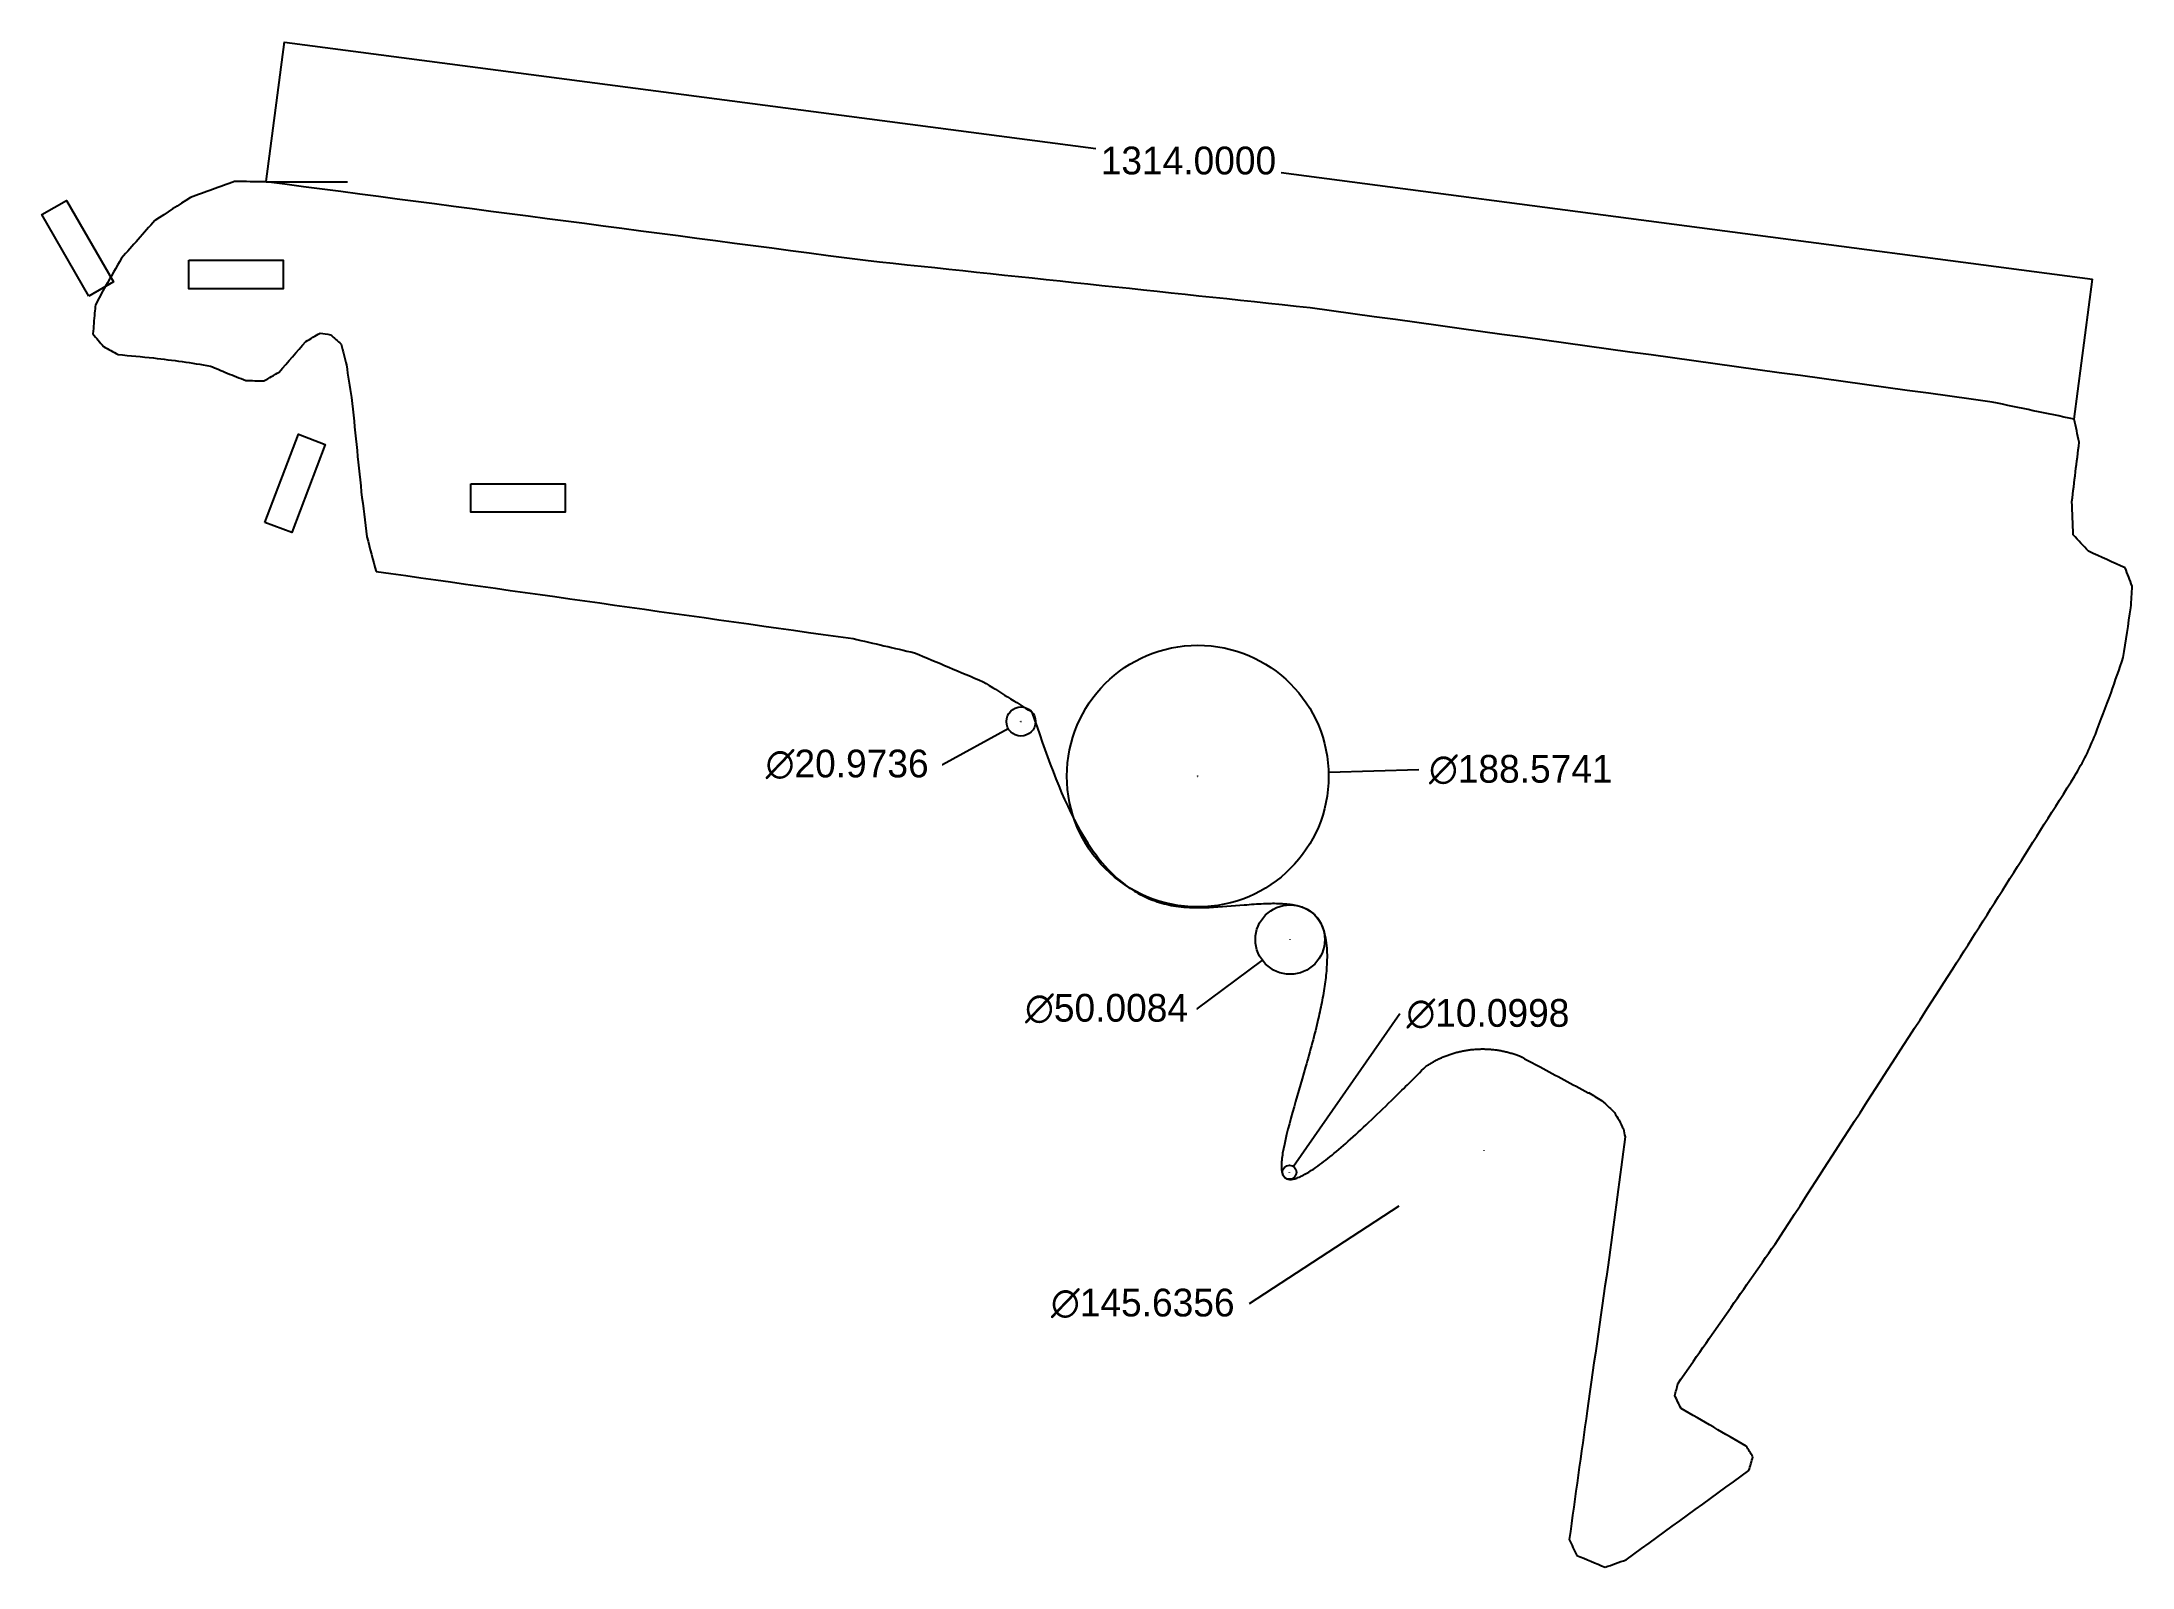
# Model space of a CAD drawing. Header units: inches. Extents: x -162 to 1345, y -998 to 101.
import ezdxf

# ---------------------------------------------------------------- set-up
doc = ezdxf.new("R2010")
doc.units = ezdxf.units.IN
doc.header["$MEASUREMENT"] = 0
doc.layers.add('lineas constructivas', color=7, linetype='Continuous')
doc.dimstyles.get("Standard").update_dxf_attribs({"dimtxt": 20, "dimasz": 0.18, "dimexe": 0.18, "dimexo": 0.0625, "dimgap": 0.09, "dimtad": 0, "dimtih": 1, "dimtoh": 1, "dimdec": 4, "dimzin": 0, "dimdsep": 46, "dimtxsty": 'Standard', "dimcen": 0.09, "dimadec": 0, "dimazin": 0, "dimtfac": 1, "dimtdec": 4, "dimtofl": 0, "dimtmove": 0, "dimatfit": 3, "dimfxl": 1, "dimtolj": 1, "dimtzin": 0, "dimarcsym": 0})

# ---------------------------------------------------------------- blocks, each defined once
blk = doc.blocks.new('*D2')
at = {"color": 0, "lineweight": -2, "transparency": 16777216}
for p, q in [((0, 0.1), (13.2, 100.9)), ((13.4, 100.7), (597.9, 23.9)), ((1315.9, -70.3), (731.4, 6.4)), ((1302.8, -171), (1316.1, -70.2))]:
    blk.add_line(p, q, dxfattribs=at)
at = {"color": 0, "transparency": 16777216}
for points in [[(13.4, 100.7), (13.4, 100.6), (13.2, 100.7)], [(1315.9, -70.3), (1315.9, -70.4), (1316, -70.4)]]:
    blk.add_solid(points, dxfattribs=at)
at = {"layer": 'Defpoints', "color": 0, "transparency": 16777216}
for p in [(0, 0), (1316, -70.4), (1302.8, -171.1)]:
    blk.add_point(p, dxfattribs=at)
at = {"color": 0, "transparency": 16777216, "insert": (664.6, 15.2), "char_height": 20, "attachment_point": 5}
blk.add_mtext('\\A1;1314.0000', dxfattribs=at)
blk = doc.blocks.new('*D4')
at = {"color": 0, "lineweight": -2, "transparency": 16777216}
for p, q in [((671.2, -428.2), (671.4, -428.2)), ((671.3, -428.3), (671.3, -428.1)), ((830.6, -423.6), (765.8, -425.5))]:
    blk.add_line(p, q, dxfattribs=at)
at = {"color": 0, "transparency": 16777216}
blk.add_solid([(765.8, -425.4), (765.8, -425.5), (765.6, -425.5)], dxfattribs=at)
at = {"layer": 'Defpoints', "color": 0, "transparency": 16777216}
for p in [(577.1, -430.9), (765.6, -425.5)]:
    blk.add_point(p, dxfattribs=at)
at = {"color": 0, "transparency": 16777216, "insert": (904.1, -423.6), "char_height": 20, "attachment_point": 5}
blk.add_mtext('\\A1;∅188.5741', dxfattribs=at)
blk = doc.blocks.new('*D5')
at = {"color": 0, "lineweight": -2, "transparency": 16777216}
for p, q in [((737.8, -546), (738, -546)), ((737.9, -546.1), (737.9, -545.9)), ((670.9, -595.8), (717.7, -561)), ((670.7, -595.8), (670.9, -595.8))]:
    blk.add_line(p, q, dxfattribs=at)
at = {"color": 0, "transparency": 16777216}
blk.add_solid([(717.7, -561), (717.7, -561), (717.8, -560.9)], dxfattribs=at)
at = {"layer": 'Defpoints', "color": 0, "transparency": 16777216}
for p in [(757.9, -531), (717.8, -560.9)]:
    blk.add_point(p, dxfattribs=at)
at = {"color": 0, "transparency": 16777216, "insert": (605.6, -595.8), "char_height": 20, "attachment_point": 5}
blk.add_mtext('\\A1;∅50.0084', dxfattribs=at)
blk = doc.blocks.new('*D6')
at = {"color": 0, "lineweight": -2, "transparency": 16777216}
for p, q in [((816.8, -599.5), (740.4, -709.4)), ((817, -599.5), (816.8, -599.5)), ((737.3, -713.7), (737.5, -713.7)), ((737.4, -713.8), (737.4, -713.6))]:
    blk.add_line(p, q, dxfattribs=at)
at = {"color": 0, "transparency": 16777216}
blk.add_solid([(740.3, -709.4), (740.4, -709.4), (740.3, -709.5)], dxfattribs=at)
at = {"layer": 'Defpoints', "color": 0, "transparency": 16777216}
for p in [(734.5, -717.8), (740.3, -709.5)]:
    blk.add_point(p, dxfattribs=at)
at = {"color": 0, "transparency": 16777216, "insert": (880.4, -599.5), "char_height": 20, "attachment_point": 5}
blk.add_mtext('\\A1;∅10.0998', dxfattribs=at)
blk = doc.blocks.new('*D7')
at = {"color": 0, "lineweight": -2, "transparency": 16777216}
for p, q in [((877.6, -697.9), (877.7, -697.9)), ((877.7, -698), (877.7, -697.8)), ((708.6, -808.2), (816.5, -737.8)), ((708.5, -808.2), (708.6, -808.2))]:
    blk.add_line(p, q, dxfattribs=at)
at = {"color": 0, "transparency": 16777216}
blk.add_solid([(816.5, -737.7), (816.5, -737.8), (816.7, -737.7)], dxfattribs=at)
at = {"layer": 'Defpoints', "color": 0, "transparency": 16777216}
for p in [(938.6, -658.1), (816.7, -737.7)]:
    blk.add_point(p, dxfattribs=at)
at = {"color": 0, "transparency": 16777216, "insert": (631.7, -808.2), "char_height": 20, "attachment_point": 5}
blk.add_mtext('\\A1;∅145.6356', dxfattribs=at)
blk = doc.blocks.new('*D8')
at = {"color": 0, "lineweight": -2, "transparency": 16777216}
for p, q in [((543.9, -389), (543.9, -388.8)), ((543.9, -388.9), (544, -388.9)), ((487.3, -419.8), (534.6, -394)), ((487.1, -419.8), (487.3, -419.8))]:
    blk.add_line(p, q, dxfattribs=at)
at = {"color": 0, "transparency": 16777216}
blk.add_solid([(534.6, -394), (534.6, -394), (534.7, -393.9)], dxfattribs=at)
at = {"layer": 'Defpoints', "color": 0, "transparency": 16777216}
for p in [(553.2, -383.9), (534.7, -393.9)]:
    blk.add_point(p, dxfattribs=at)
at = {"color": 0, "transparency": 16777216, "insert": (418.7, -419.8), "char_height": 20, "attachment_point": 5}
blk.add_mtext('\\A1;∅20.9736', dxfattribs=at)

msp = doc.modelspace()

# ---------------------------------------------------------------- linework, layer by layer
for centre, radius in [((671.33816, -428.2048), 94.28707), ((543.94745, -388.90198), 10.48682), ((737.87957, -545.96919), 25.00418), ((737.37529, -713.68821), 5.04989)]:
    msp.add_circle(centre, radius)
for points in [[(-22.69113, 0.16508), (-33.3063, -3.66052), (-43.92147, -7.48613), (-54.53664, -11.31173)], [(0, 0), (-7.56371, 0.05503), (-15.12742, 0.11005), (-22.69113, 0.16508)], [(-54.53664, -11.31173), (-63.04987, -16.82586), (-71.56311, -22.33998), (-80.07634, -27.85411)], [(431.93219, -56.78256), (287.95479, -37.85504), (143.9774, -18.92752), (0, 0)], [(-80.07634, -27.85411), (-88.12348, -36.94858), (-96.17062, -46.04305), (-104.21776, -55.13752)], [(-104.21776, -55.13752), (-108.06944, -61.83613), (-111.92112, -68.53474), (-115.7728, -75.23335)], [(752.24591, -90.81442), (645.47467, -79.47046), (538.70343, -68.12651), (431.93219, -56.78256)], [(-115.7728, -75.23335), (-118.15918, -79.67318), (-120.54555, -84.11301), (-122.93193, -88.55284)], [(-122.93193, -88.55284), (-123.13251, -90.56296), (-123.33308, -92.57308), (-123.53366, -94.5832)], [(-123.53366, -94.5832), (-123.93232, -99.57264), (-124.33099, -104.56208), (-124.72966, -109.55152)], [(1243.81601, -158.77285), (1079.95931, -136.12004), (916.10261, -113.46723), (752.24591, -90.81442)], [(-124.72966, -109.55152), (-122.20494, -112.61377), (-119.68022, -115.67602), (-117.1555, -118.73826)], [(-117.1555, -118.73826), (-113.62169, -120.63452), (-110.08787, -122.53078), (-106.55405, -124.42704)], [(9.43473, -137.10154), (15.85441, -129.73997), (22.27408, -122.37839), (28.69376, -115.01682)], [(28.69376, -115.01682), (32.10926, -113.04137), (35.52476, -111.06592), (38.94027, -109.09047)], [(38.94027, -109.09047), (41.44033, -109.44556), (43.9404, -109.80065), (46.44047, -110.15574)], [(46.44047, -110.15574), (49.00192, -112.43717), (51.56338, -114.71859), (54.12484, -117.00001)], [(54.12484, -117.00001), (55.3693, -121.98629), (56.61376, -126.97257), (57.85823, -131.95885)], [(-106.55405, -124.42704), (-98.04374, -125.25709), (-89.53342, -126.08715), (-81.02311, -126.91721)], [(-81.02311, -126.91721), (-74.15486, -127.76629), (-67.28661, -128.61537), (-60.41835, -129.46446)], [(-60.41835, -129.46446), (-53.65343, -130.55187), (-46.88851, -131.63928), (-40.12359, -132.7267)], [(-40.12359, -132.7267), (-36.10849, -134.4301), (-32.09339, -136.1335), (-28.07828, -137.8369)], [(57.85823, -131.95885), (59.11621, -139.78512), (60.37419, -147.61138), (61.63217, -155.43764)], [(-28.07828, -137.8369), (-23.58197, -139.59888), (-19.08566, -141.36085), (-14.58934, -143.12283)], [(-14.58934, -143.12283), (-10.21986, -143.24541), (-5.85039, -143.368), (-1.48091, -143.49059)], [(-1.48091, -143.49059), (2.15764, -141.36091), (5.79619, -139.23122), (9.43473, -137.10154)], [(61.63217, -155.43764), (63.96328, -178.07248), (66.29439, -200.70732), (68.62551, -223.34216)], [(1302.81904, -171.05133), (1283.15136, -166.9585), (1263.48368, -162.86567), (1243.81601, -158.77285)], [(1306.39933, -187.70045), (1305.2059, -182.15074), (1304.01247, -176.60103), (1302.81904, -171.05133)], [(1301.15149, -230.45147), (1302.90077, -216.20113), (1304.65005, -201.95079), (1306.39933, -187.70045)], [(68.62551, -223.34216), (69.96032, -234.17961), (71.29514, -245.01706), (72.62995, -255.85451)], [(1302.17926, -254.45045), (1301.83667, -246.45079), (1301.49408, -238.45113), (1301.15149, -230.45147)], [(72.62995, -255.85451), (74.84656, -264.15816), (77.06317, -272.46181), (79.27978, -280.76546)], [(1313.14173, -266.2039), (1309.48757, -262.28608), (1305.83342, -258.36827), (1302.17926, -254.45045)], [(1339.57631, -278.26958), (1330.76478, -274.24769), (1321.95325, -270.22579), (1313.14173, -266.2039)], [(79.27978, -280.76546), (193.85207, -296.90181), (308.42436, -313.03816), (422.99664, -329.17452)], [(1344.59443, -291.24307), (1342.92172, -286.91857), (1341.24901, -282.59408), (1339.57631, -278.26958)], [(1343.616, -306.91045), (1343.94214, -301.68799), (1344.26829, -296.46553), (1344.59443, -291.24307)], [(1338.1847, -342.80093), (1339.99513, -330.83743), (1341.80557, -318.87394), (1343.616, -306.91045)], [(422.99664, -329.17452), (437.77501, -332.58222), (452.55338, -335.98992), (467.33174, -339.39762)], [(467.33174, -339.39762), (483.79228, -346.32825), (500.25282, -353.25888), (516.71336, -360.1895)], [(1329.35216, -368.28164), (1332.29634, -359.78807), (1335.24052, -351.2945), (1338.1847, -342.80093)], [(516.71336, -360.1895), (528.42738, -367.50586), (540.1414, -374.82223), (551.85542, -382.13859)], [(1318.04173, -398.27611), (1321.81187, -388.27796), (1325.58201, -378.2798), (1329.35216, -368.28164)], [(1311.52896, -413.28388), (1313.69988, -408.28129), (1315.87081, -403.2787), (1318.04173, -398.27611)], [(1303.27206, -428.06963), (1306.02436, -423.14105), (1308.77666, -418.21246), (1311.52896, -413.28388)], [(1215.3065, -567.17944), (1244.62836, -520.8095), (1273.95021, -474.43957), (1303.27206, -428.06963)], [(1089.52778, -762.09861), (1131.45402, -697.12555), (1173.38026, -632.1525), (1215.3065, -567.17944)], [(903.1589, -629.84643), (908.09197, -632.48907), (913.02503, -635.13171), (917.95809, -637.77435)], [(917.95809, -637.77435), (929.54265, -643.98019), (941.1272, -650.18602), (952.71175, -656.39186)], [(952.71175, -656.39186), (952.74071, -656.3583), (952.76966, -656.32474), (952.79862, -656.29118)], [(952.79862, -656.29118), (955.94927, -658.19821), (959.09993, -660.10525), (962.25058, -662.01229)], [(962.25058, -662.01229), (964.10713, -663.64276), (965.96367, -665.27324), (967.82022, -666.90371)], [(967.82022, -666.90371), (969.04217, -668.1285), (970.26412, -669.35328), (971.48607, -670.57807)], [(971.48607, -670.57807), (972.64145, -672.45263), (973.79683, -674.32719), (974.95221, -676.20175)], [(974.95221, -676.20175), (975.95793, -678.2758), (976.96364, -680.34985), (977.96935, -682.4239)], [(979.15285, -688.16975), (975.32924, -717.13013), (971.50562, -746.09051), (967.682, -775.05088)], [(977.96935, -682.4239), (978.36385, -684.33919), (978.75835, -686.25447), (979.15285, -688.16975)], [(1017.20323, -865.98265), (1041.31142, -831.35463), (1065.4196, -796.72662), (1089.52778, -762.09861)], [(967.682, -775.05088), (962.41235, -811.86237), (957.14269, -848.67386), (951.87304, -885.48535)], [(1015.08748, -874.66912), (1015.79273, -871.77363), (1016.49798, -868.87814), (1017.20323, -865.98265)], [(951.87304, -885.48535), (947.58174, -916.39919), (943.29045, -947.31304), (938.99915, -978.22689)], [(1019.57005, -883.89165), (1018.07586, -880.81748), (1016.58167, -877.7433), (1015.08748, -874.66912)], [(1066.5627, -910.96942), (1050.89848, -901.9435), (1035.23426, -892.91758), (1019.57005, -883.89165)], [(1071.25824, -918.69413), (1069.69306, -916.11922), (1068.12788, -913.54432), (1066.5627, -910.96942)], [(1068.46941, -928.5758), (1069.39902, -925.28191), (1070.32863, -921.98802), (1071.25824, -918.69413)], [(979.95702, -992.87399), (1009.46115, -971.44126), (1038.96528, -950.00853), (1068.46941, -928.5758)], [(938.99915, -978.22689), (940.78019, -982.04848), (942.56123, -985.87007), (944.34228, -989.69166)], [(944.34228, -989.69166), (951.17145, -992.53207), (958.00062, -995.37248), (964.8298, -998.21289)], [(964.8298, -998.21289), (969.8722, -996.43326), (974.91461, -994.65363), (979.95702, -992.87399)]]:
    msp.add_open_spline(points, degree=3)
msp.add_open_spline([(551.85542, -382.13859), (561.69158, -411.1288), (571.61983, -439.97252), (594.06922, -481.25827), (605.10941, -496.03439), (622.40068, -509.1069), (626.07013, -511.46925), (633.80304, -515.57923), (637.86436, -517.32724), (646.41325, -520.14779), (650.90213, -521.22146), (658.11856, -522.3031), (660.68208, -522.57145), (665.92733, -522.91659), (668.60662, -522.99606), (674.04524, -523.01215), (676.80304, -522.9485), (687.95952, -522.48925), (696.53907, -521.68592), (709.58347, -520.61537), (714.2305, -520.26511), (722.36122, -519.89775), (725.89388, -519.83083), (731.29458, -519.97348), (733.26661, -520.08485), (737.06344, -520.44626), (738.89438, -520.69724), (741.94307, -521.27914), (743.20052, -521.57324), (745.622, -522.26683), (746.77846, -522.66394), (749.49536, -523.7806), (750.99709, -524.56694), (752.91882, -525.86057), (753.45578, -526.25954), (754.44821, -527.07258), (754.90853, -527.48458), (755.79948, -528.3543), (756.22749, -528.81003), (757.21613, -529.95575), (757.75598, -530.66114), (758.77218, -532.15192), (759.2456, -532.93417), (760.48037, -535.22846), (761.16666, -536.82375), (762.22689, -539.90918), (762.63644, -541.36846), (763.51639, -545.26222), (763.89408, -547.77552), (764.32851, -552.56718), (764.43153, -554.79632), (764.47335, -559.40436), (764.41274, -561.78623), (764.06295, -568.16235), (763.65672, -572.26302), (762.53203, -580.72695), (761.81313, -585.09368), (760.12715, -594.00778), (759.16054, -598.55569), (755.47088, -614.6056), (752.2756, -626.36656), (745.77975, -649.21923), (742.47902, -660.31085), (736.43008, -681.82252), (733.80537, -691.97798), (732.19369, -701.78388), (731.96287, -703.485), (731.71418, -706.03047), (731.64762, -706.95529), (731.57412, -708.73879), (731.57054, -709.59522), (731.62591, -710.98648), (731.6668, -711.53418), (731.77232, -712.44064), (731.82871, -712.81588), (731.96219, -713.52271), (732.04022, -713.85934), (732.21999, -714.50199), (732.32029, -714.80273), (732.59379, -715.49858), (732.77978, -715.87627), (733.09489, -716.39241), (733.20648, -716.55639), (733.44282, -716.86758), (733.57005, -717.01788), (733.8012, -717.26272), (733.90417, -717.36285), (734.10683, -717.54405), (734.21576, -717.63338), (734.4674, -717.82206), (734.61233, -717.91932), (734.88127, -718.08035), (735.0042, -718.1466), (735.26703, -718.27375), (735.40404, -718.33293), (735.77547, -718.47516), (736.01077, -718.54728), (736.50585, -718.66476), (736.76255, -718.70919), (737.41014, -718.78307), (737.81333, -718.79775), (738.5604, -718.77363), (738.9024, -718.74508), (740.11476, -718.58715), (741.01638, -718.3798), (742.97372, -717.76773), (743.99763, -717.37249), (746.19398, -716.38852), (747.34351, -715.81009), (749.76132, -714.47628), (751.03032, -713.72118), (753.66929, -712.05029), (755.04131, -711.13305), (760.0504, -707.63096), (763.95103, -704.63627), (772.30593, -697.80049), (776.75666, -693.96175), (791.1193, -681.10142), (801.77992, -670.9282), (820.03186, -652.96588), (827.26999, -645.7185), (835.74654, -637.35128)], degree=3, knots=[35, 35, 35, 35, 35.0007157527558, 35.0007157527558, 35.0012334225164, 35.0012334225164, 35.0013645307626, 35.0013645307626, 35.0014956390088, 35.0014956390088, 35.001626747255, 35.001626747255, 35.0016960679858, 35.0016960679858, 35.0017653887167, 35.0017653887167, 35.0018347094475, 35.0018347094475, 35.0020435686614, 35.0020435686614, 35.002162721449, 35.002162721449, 35.0022600983767, 35.0022600983767, 35.0023187643277, 35.0023187643277, 35.0023774302788, 35.0023774302788, 35.0024212188628, 35.0024212188628, 35.0024650074468, 35.0024650074468, 35.0025289416585, 35.0025289416585, 35.0025548509794, 35.0025548509794, 35.0025792298761, 35.0025792298761, 35.0026036087728, 35.0026036087728, 35.0026381745622, 35.0026381745622, 35.0026727403515, 35.0026727403515, 35.0027352833319, 35.0027352833319, 35.0027865630419, 35.0027865630419, 35.002865839203, 35.002865839203, 35.0029297061876, 35.0029297061876, 35.0029935731721, 35.0029935731721, 35.0030958027828, 35.0030958027828, 35.0031980323935, 35.0031980323935, 35.0033002620042, 35.0033002620042, 35.0035548338969, 35.0035548338969, 35.0038094057897, 35.0038094057897, 35.0040963809643, 35.0040963809643, 35.0041615199204, 35.0041615199204, 35.0042013368747, 35.0042013368747, 35.0042431650324, 35.0042431650324, 35.0042731191997, 35.0042731191997, 35.0042955325112, 35.0042955325112, 35.0043179458227, 35.0043179458227, 35.0043403591342, 35.0043403591342, 35.004372728585, 35.004372728585, 35.0043893354763, 35.0043893354763, 35.0044059423676, 35.0044059423676, 35.0044184604384, 35.0044184604384, 35.0044309785092, 35.0044309785092, 35.0044462218028, 35.0044462218028, 35.0044592420248, 35.0044592420248, 35.0044722622469, 35.0044722622469, 35.0044937937443, 35.0044937937443, 35.0045153252417, 35.0045153252417, 35.0045461090823, 35.0045461090823, 35.0045706756112, 35.0045706756112, 35.0046290056231, 35.0046290056231, 35.0046873356351, 35.0046873356351, 35.004745665647, 35.004745665647, 35.0048040511017, 35.0048040511017, 35.0048624365564, 35.0048624365564, 35.0050093592801, 35.0050093592801, 35.0051562820039, 35.0051562820039, 35.0054601995148, 35.0054601995148, 35.0056498745928, 35.0056498745928, 35.0056498745928, 35.0056498745928])
msp.add_rational_spline([(835.74654, -637.35128), (855.85975, -623.66411), (880.03006, -620.89353), (903.1589, -629.84643)], [1, 0.923615249147, 0.923615249147, 1], degree=3)
at = {"layer": 'lineas constructivas'}
msp.add_line((0, 0), (58.77948, 0), dxfattribs=at)
for points in [[(-127.63558, -82.44722), (-161.57106, -23.66925), (-143.7389, -13.37385), (-109.80343, -72.15182)], [(-55.58605, -56.56606), (12.2849, -56.56606), (12.2849, -77.15686), (-55.58605, -77.15686)], [(-0.76768, -245.3777), (23.30456, -181.91911), (42.55673, -189.22219), (18.48449, -252.68078)], [(147.59375, -217.55796), (215.4647, -217.55796), (215.4647, -238.14876), (147.59375, -238.14876)]]:
    msp.add_lwpolyline(points, close=True, dxfattribs=at)

# ---------------------------------------------------------------- dimensions: what is measured, and where the dimension line sits
dim = msp.add_aligned_dim(p1=(0, 0), p2=(1302.81904, -171.05133), distance=101.55071, dimstyle='Standard')
dim.commit()
dim.dimension.update_dxf_attribs({"geometry": '*D2', "text_midpoint": (664.62899, 15.16094)})
for p1, p2, picture, middle in [((553.15338, -383.87961), (534.74151, -393.92435), '*D8', (418.68992, -419.81011)), ((577.090783, -430.940691), (765.585528, -425.468909), '*D4', (830.636797, -423.580546)), ((757.94465, -531.04934), (717.8145, -560.88903), '*D5', (605.64288, -595.7638)), ((734.4911, -717.83342), (740.25949, -709.543), '*D6', (880.40578, -599.53424)), ((938.636145, -658.073064), (816.673582, -737.664995), '*D7', (631.706271, -808.165051))]:
    dim = msp.add_diameter_dim_2p(p1=p1, p2=p2, dimstyle='Standard')
    dim.commit()
    dim.dimension.update_dxf_attribs({"geometry": picture, "text_midpoint": middle, "dimtype": 163})

doc.saveas('drawing.dxf')
